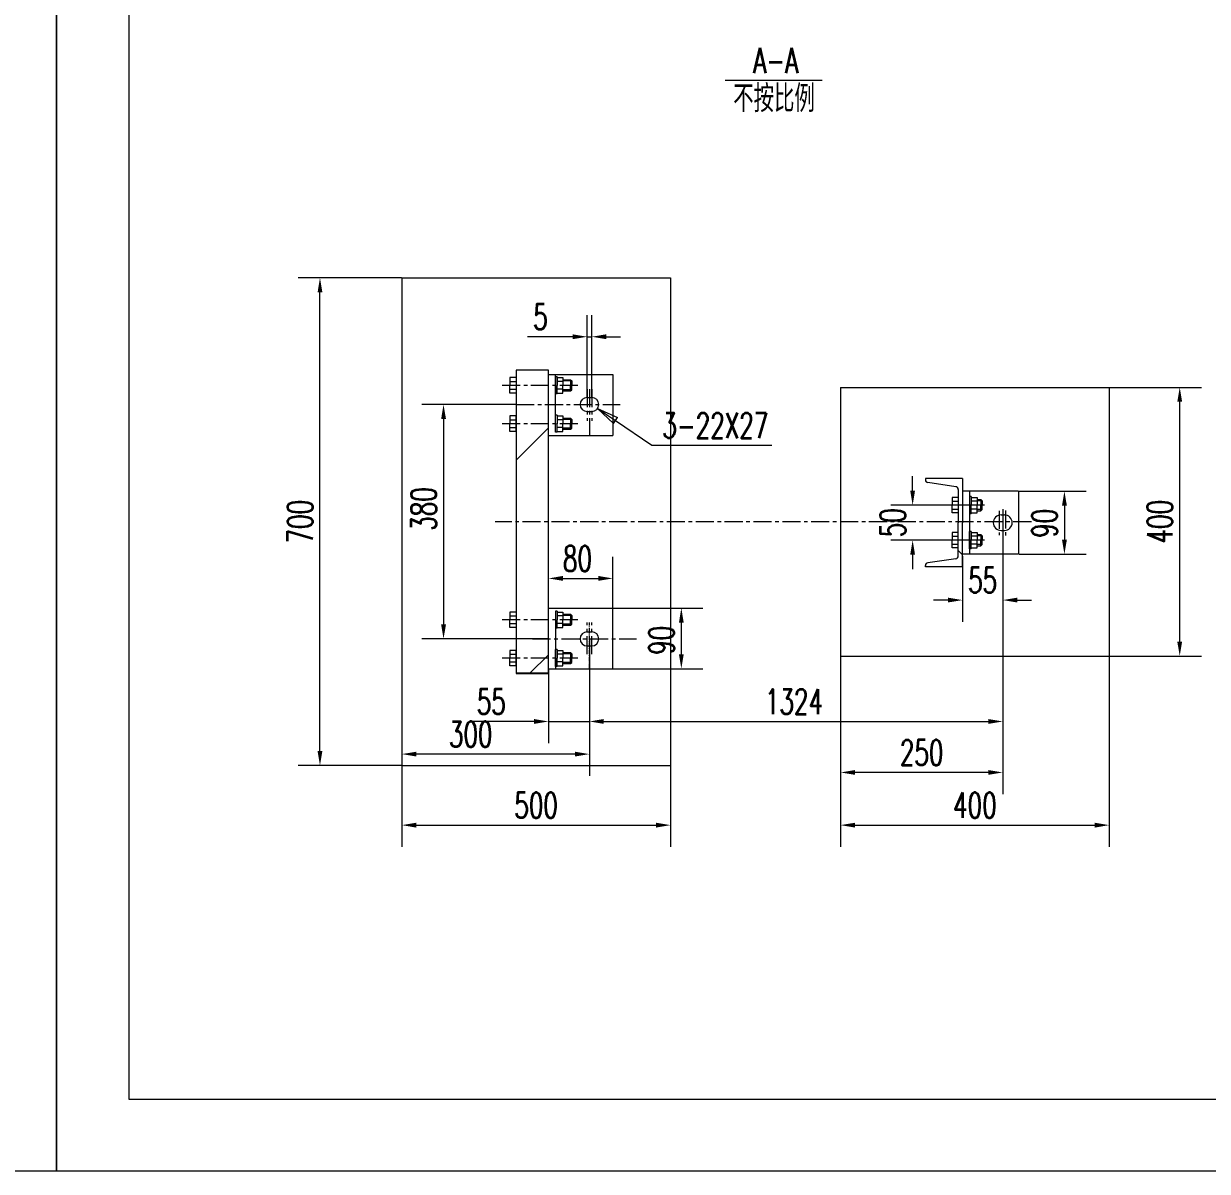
# Model space of a CAD drawing. Header units: millimetres. Extents: x -394 to 6212, y -2458 to 809.
# Drawn here: x 3237.2 to 3401.2, y -1936.1 to -1777.1 of the extents above; entities that cross this region are included whole.
import ezdxf

# ---------------------------------------------------------------- set-up
doc = ezdxf.new("R2010")
doc.units = ezdxf.units.MM
doc.header["$PDSIZE"] = -5
doc.linetypes.add('CENTER', pattern=[2, 1.25, -0.25, 0.25, -0.25])
doc.linetypes.add('CENTERX2', pattern=[4, 2.5, -0.5, 0.5, -0.5])
doc.layers.get('0').update_dxf_attribs({"lineweight": 18})
doc.layers.get('DEFPOINTS').update_dxf_attribs({"lineweight": 18})
for name, color, linetype, lineweight, true_color in [('1', 1, 'Continuous', 18, 0xff0000), ('2', 2, 'Continuous', 18, 0xffff00), ('3', 3, 'CENTERX2', 18, 0x00ff00), ('3尺寸线', 2, 'Continuous', 18, 0xffff00)]:
    doc.layers.add(name, color=color, linetype=linetype, lineweight=lineweight, true_color=true_color)
doc.styles.add('HZ', font='txt.shx', dxfattribs={"width": 0.67, "bigfont": 'hztxt.shx'})
doc.styles.get("Standard").update_dxf_attribs({"font": 'txt.shx', "bigfont": 'gbcbig.shx'})
doc.styles.add('STYLE1', font='txt.shx', dxfattribs={"width": 0.67, "bigfont": 'hztxt.shx'})
doc.styles.add('ZH', font='txt.shx', dxfattribs={"width": 0.75, "bigfont": 'hztxt.shx'})
doc.dimstyles.new('ISO-25', dxfattribs={"dimtxt": 2.5, "dimasz": 2.5, "dimexe": 1.25, "dimexo": 0.625, "dimtad": 1, "dimtxsty": 'Standard', "dimcen": 2.5, "dimdle": 5, "dimadec": 0, "dimazin": 0, "dimtfac": 1, "dimtmove": 0, "dimatfit": 3, "dimfxl": 1, "dimlwd": -1, "dimlwe": -1, "dimarcsym": 0})
doc.dimstyles.get("Standard").update_dxf_attribs({"dimtxt": 3.5, "dimasz": 3, "dimexe": 3, "dimexo": 0, "dimgap": 1, "dimtad": 1, "dimtoh": 1, "dimzin": 0, "dimdsep": 46, "dimtxsty": 'STYLE1', "dimblk": 'CLOSED', "dimcen": 0, "dimdle": 6, "dimadec": 0, "dimazin": 0, "dimtfac": 1, "dimtofl": 0, "dimtmove": 0, "dimatfit": 0, "dimldrblk": 'CLOSED', "dimfxl": 1, "dimtolj": 1, "dimtzin": 0, "dimlwd": -1, "dimlwe": -1, "dimarcsym": 0})

# ---------------------------------------------------------------- blocks, each defined once
blk = doc.blocks.new('*D379')
at = {"layer": '2', "color": 0}
for p, q in [((3350.37, -1846.11), (3350.37, -1883.79)), ((3372.84, -1846.11), (3372.84, -1883.79)), ((3370.84, -1880.79), (3352.37, -1880.79))]:
    blk.add_line(p, q, dxfattribs=at)
for points in [[(3352.37, -1880.46), (3352.37, -1881.12), (3350.37, -1880.79)], [(3370.84, -1880.46), (3370.84, -1881.12), (3372.84, -1880.79)]]:
    blk.add_solid(points, dxfattribs=at)
at = {"layer": 'DEFPOINTS', "color": 0}
for p in [(3350.37, -1846.05), (3372.84, -1846.05), (3350.37, -1880.79)]:
    blk.add_point(p, dxfattribs=at)
at = {"layer": '2', "color": 0, "insert": (3361.6, -1878.04), "char_height": 3.5, "attachment_point": 5, "style": 'HZ'}
blk.add_mtext('\\A1;250', dxfattribs=at)
blk = doc.blocks.new('*D378')
at = {"layer": '2', "color": 0}
for p, q in [((3387.65, -1827.44), (3400.36, -1827.44)), ((3397.36, -1862.66), (3397.36, -1829.44)), ((3387.65, -1864.66), (3400.36, -1864.66))]:
    blk.add_line(p, q, dxfattribs=at)
for points in [[(3397.02, -1829.44), (3397.69, -1829.44), (3397.36, -1827.44)], [(3397.02, -1862.66), (3397.69, -1862.66), (3397.36, -1864.66)]]:
    blk.add_solid(points, dxfattribs=at)
at = {"layer": 'DEFPOINTS', "color": 0}
for p in [(3387.59, -1827.44), (3397.36, -1827.44), (3387.59, -1864.66)]:
    blk.add_point(p, dxfattribs=at)
at = {"layer": '2', "color": 0, "insert": (3394.61, -1846.05), "char_height": 3.5, "attachment_point": 5, "rotation": 90, "style": 'HZ'}
blk.add_mtext('\\A1;400', dxfattribs=at)
blk = doc.blocks.new('*D377')
at = {"layer": '2', "color": 0}
for p, q in [((3350.37, -1864.73), (3350.37, -1891.09)), ((3387.59, -1864.73), (3387.59, -1891.09)), ((3352.37, -1888.09), (3385.59, -1888.09))]:
    blk.add_line(p, q, dxfattribs=at)
for points in [[(3352.37, -1887.76), (3352.37, -1888.43), (3350.37, -1888.09)], [(3385.59, -1887.76), (3385.59, -1888.43), (3387.59, -1888.09)]]:
    blk.add_solid(points, dxfattribs=at)
at = {"layer": 'DEFPOINTS', "color": 0}
for p in [(3350.37, -1864.66), (3387.59, -1864.66), (3387.59, -1888.09)]:
    blk.add_point(p, dxfattribs=at)
at = {"layer": '2', "color": 0, "insert": (3368.98, -1885.34), "char_height": 3.5, "attachment_point": 5, "style": 'HZ'}
blk.add_mtext('\\A1;400', dxfattribs=at)
blk = doc.blocks.new('*D376')
at = {"layer": '2', "color": 0}
for p, q in [((3289.57, -1879.89), (3289.57, -1891.09)), ((3326.79, -1879.89), (3326.79, -1891.09)), ((3291.57, -1888.09), (3324.79, -1888.09))]:
    blk.add_line(p, q, dxfattribs=at)
for points in [[(3291.57, -1887.76), (3291.57, -1888.43), (3289.57, -1888.09)], [(3324.79, -1887.76), (3324.79, -1888.43), (3326.79, -1888.09)]]:
    blk.add_solid(points, dxfattribs=at)
at = {"layer": 'DEFPOINTS', "color": 0}
for p in [(3289.57, -1879.83), (3326.79, -1879.83), (3326.79, -1888.09)]:
    blk.add_point(p, dxfattribs=at)
at = {"layer": '2', "color": 0, "insert": (3308.18, -1885.34), "char_height": 3.5, "attachment_point": 5, "style": 'HZ'}
blk.add_mtext('\\A1;500', dxfattribs=at)
blk = doc.blocks.new('*D373')
at = {"layer": '2', "color": 0}
for p, q in [((3289.51, -1812.27), (3275.23, -1812.27)), ((3278.23, -1877.83), (3278.23, -1814.27)), ((3289.51, -1879.83), (3275.23, -1879.83))]:
    blk.add_line(p, q, dxfattribs=at)
for points in [[(3277.9, -1814.27), (3278.56, -1814.27), (3278.23, -1812.27)], [(3277.9, -1877.83), (3278.56, -1877.83), (3278.23, -1879.83)]]:
    blk.add_solid(points, dxfattribs=at)
at = {"layer": 'DEFPOINTS', "color": 0}
for p in [(3278.23, -1812.27), (3289.57, -1812.27), (3289.57, -1879.83)]:
    blk.add_point(p, dxfattribs=at)
at = {"layer": '2', "color": 0, "insert": (3275.48, -1846.05), "char_height": 3.5, "attachment_point": 5, "rotation": 90, "style": 'HZ'}
blk.add_mtext('\\A1;700', dxfattribs=at)
blk = doc.blocks.new('*D372')
at = {"layer": '2', "color": 0}
for p, q in [((3289.57, -1862.34), (3289.57, -1881.25)), ((3315.56, -1862.34), (3315.56, -1881.25)), ((3313.56, -1878.25), (3291.57, -1878.25))]:
    blk.add_line(p, q, dxfattribs=at)
for points in [[(3291.57, -1877.92), (3291.57, -1878.58), (3289.57, -1878.25)], [(3313.56, -1877.92), (3313.56, -1878.58), (3315.56, -1878.25)]]:
    blk.add_solid(points, dxfattribs=at)
at = {"layer": 'DEFPOINTS', "color": 0}
for p in [(3289.57, -1862.28), (3315.56, -1862.28), (3289.57, -1878.25)]:
    blk.add_point(p, dxfattribs=at)
at = {"layer": '2', "color": 0, "insert": (3299.12, -1875.5), "char_height": 3.5, "attachment_point": 5, "style": 'HZ'}
blk.add_mtext('\\A1;300', dxfattribs=at)
blk = doc.blocks.new('*D371')
at = {"layer": '2', "color": 0}
for p, q in [((3367.26, -1850.81), (3367.26, -1859.91)), ((3372.84, -1850.61), (3372.84, -1859.91)), ((3365.26, -1856.91), (3363.26, -1856.91)), ((3374.84, -1856.91), (3376.84, -1856.91))]:
    blk.add_line(p, q, dxfattribs=at)
for points in [[(3365.26, -1856.58), (3365.26, -1857.24), (3367.26, -1856.91)], [(3374.84, -1856.58), (3374.84, -1857.24), (3372.84, -1856.91)]]:
    blk.add_solid(points, dxfattribs=at)
at = {"layer": 'DEFPOINTS', "color": 0}
for p in [(3367.26, -1850.75), (3372.84, -1850.55), (3372.84, -1856.91)]:
    blk.add_point(p, dxfattribs=at)
at = {"layer": '2', "color": 0, "insert": (3370.05, -1854.16), "char_height": 3.5, "attachment_point": 5, "style": 'HZ'}
blk.add_mtext('\\A1;55', dxfattribs=at)
blk = doc.blocks.new('*D365')
at = {"layer": '2', "color": 0}
for p, q in [((3375.09, -1841.82), (3384.38, -1841.82)), ((3381.38, -1843.82), (3381.38, -1848.55)), ((3375.09, -1850.55), (3384.38, -1850.55))]:
    blk.add_line(p, q, dxfattribs=at)
for points in [[(3381.05, -1843.82), (3381.72, -1843.82), (3381.38, -1841.82)], [(3381.05, -1848.55), (3381.72, -1848.55), (3381.38, -1850.55)]]:
    blk.add_solid(points, dxfattribs=at)
at = {"layer": 'DEFPOINTS', "color": 0}
for p in [(3375.02, -1841.82), (3375.02, -1850.55), (3381.38, -1850.55)]:
    blk.add_point(p, dxfattribs=at)
at = {"layer": '2', "color": 0, "insert": (3378.63, -1846.28), "char_height": 3.5, "attachment_point": 5, "rotation": 90, "style": 'HZ'}
blk.add_mtext('\\A1;90', dxfattribs=at)
blk = doc.blocks.new('*D364')
at = {"layer": '2', "color": 0}
for p, q in [((3309.89, -1866.36), (3309.89, -1850.91)), ((3318.8, -1866.36), (3318.8, -1850.91)), ((3311.89, -1853.91), (3316.8, -1853.91))]:
    blk.add_line(p, q, dxfattribs=at)
for points in [[(3311.89, -1853.57), (3311.89, -1854.24), (3309.89, -1853.91)], [(3316.8, -1853.57), (3316.8, -1854.24), (3318.8, -1853.91)]]:
    blk.add_solid(points, dxfattribs=at)
at = {"layer": 'DEFPOINTS', "color": 0}
for p in [(3318.8, -1853.91), (3309.89, -1866.43), (3318.8, -1866.43)]:
    blk.add_point(p, dxfattribs=at)
at = {"layer": '2', "color": 0, "insert": (3313.91, -1851.16), "char_height": 3.5, "attachment_point": 5, "style": 'HZ'}
blk.add_mtext('\\A1;80', dxfattribs=at)
blk = doc.blocks.new('_CLOSED')
at = {"color": 0, "linetype": 'ByBlock', "lineweight": -2}
for p, q in [((-1, 0.166667), (0, 0)), ((-1, 0.166667), (-1, -0.166667)), ((0, 0), (-1, -0.166667)), ((0, 0), (-1, 0))]:
    blk.add_line(p, q, dxfattribs=at)
blk = doc.blocks.new('*D363')
at = {"layer": '2', "color": 0}
for p, q in [((3319.17, -1832.05), (3324.19, -1835.47)), ((3324.19, -1835.47), (3340.82, -1835.47))]:
    blk.add_line(p, q, dxfattribs=at)
at = {"layer": 'DEFPOINTS', "color": 0}
for p in [(3315.89, -1829.82), (3316.69, -1830.36)]:
    blk.add_point(p, dxfattribs=at)
at = {"layer": '2', "color": 0, "xscale": 3, "yscale": 3, "zscale": 3, "rotation": 145.7321616048412}
blk.add_blockref('_CLOSED', (3316.69, -1830.36), dxfattribs=at)
at = {"layer": '2', "color": 0, "insert": (3333.01, -1832.72), "char_height": 3.5, "attachment_point": 5, "style": 'HZ'}
blk.add_mtext('\\A1;3-22X27', dxfattribs=at)
blk = doc.blocks.new('*D362')
at = {"layer": '2', "color": 0}
for p, q in [((3315.24, -1828.79), (3315.24, -1817.43)), ((3315.89, -1828.79), (3315.89, -1817.43)), ((3313.24, -1820.43), (3306.98, -1820.43)), ((3317.89, -1820.43), (3319.89, -1820.43))]:
    blk.add_line(p, q, dxfattribs=at)
for points in [[(3313.24, -1820.09), (3313.24, -1820.76), (3315.24, -1820.43)], [(3317.89, -1820.09), (3317.89, -1820.76), (3315.89, -1820.43)]]:
    blk.add_solid(points, dxfattribs=at)
at = {"layer": 'DEFPOINTS', "color": 0}
for p in [(3315.89, -1820.43), (3315.24, -1828.85), (3315.89, -1828.85)]:
    blk.add_point(p, dxfattribs=at)
at = {"layer": '2', "color": 0, "insert": (3308.77, -1817.68), "char_height": 3.5, "attachment_point": 5, "style": 'HZ'}
blk.add_mtext('\\A1;5', dxfattribs=at)
blk = doc.blocks.new('*D361')
at = {"layer": '2', "color": 0}
for p, q in [((3309.89, -1866.51), (3309.89, -1876.73)), ((3315.56, -1866.58), (3315.56, -1876.73)), ((3307.89, -1873.73), (3299.02, -1873.73)), ((3317.56, -1873.73), (3319.56, -1873.73))]:
    blk.add_line(p, q, dxfattribs=at)
for points in [[(3307.89, -1873.39), (3307.89, -1874.06), (3309.89, -1873.73)], [(3317.56, -1873.39), (3317.56, -1874.06), (3315.56, -1873.73)]]:
    blk.add_solid(points, dxfattribs=at)
at = {"layer": 'DEFPOINTS', "color": 0}
for p in [(3309.89, -1866.45), (3315.56, -1866.52), (3309.89, -1873.73)]:
    blk.add_point(p, dxfattribs=at)
at = {"layer": '2', "color": 0, "insert": (3301.97, -1870.98), "char_height": 3.5, "attachment_point": 5, "style": 'HZ'}
blk.add_mtext('\\A1;55', dxfattribs=at)
blk = doc.blocks.new('*D360')
at = {"layer": '2', "color": 0}
for p, q in [((3372.84, -1844.33), (3372.84, -1876.73)), ((3315.56, -1866.49), (3315.56, -1876.73)), ((3317.56, -1873.73), (3370.84, -1873.73))]:
    blk.add_line(p, q, dxfattribs=at)
for points in [[(3317.56, -1873.39), (3317.56, -1874.06), (3315.56, -1873.73)], [(3370.84, -1873.39), (3370.84, -1874.06), (3372.84, -1873.73)]]:
    blk.add_solid(points, dxfattribs=at)
at = {"layer": 'DEFPOINTS', "color": 0}
for p in [(3372.84, -1844.27), (3315.56, -1866.43), (3372.84, -1873.73)]:
    blk.add_point(p, dxfattribs=at)
at = {"layer": '2', "color": 0, "insert": (3343.91, -1870.98), "char_height": 3.5, "attachment_point": 5, "style": 'HZ'}
blk.add_mtext('\\A1;1324', dxfattribs=at)
blk = doc.blocks.new('*D359')
at = {"layer": '2', "color": 0}
for p, q in [((3305.34, -1829.82), (3292.35, -1829.82)), ((3295.35, -1831.82), (3295.35, -1860.28)), ((3309.82, -1862.28), (3292.35, -1862.28))]:
    blk.add_line(p, q, dxfattribs=at)
for points in [[(3295.02, -1831.82), (3295.69, -1831.82), (3295.35, -1829.82)], [(3295.02, -1860.28), (3295.69, -1860.28), (3295.35, -1862.28)]]:
    blk.add_solid(points, dxfattribs=at)
at = {"layer": 'DEFPOINTS', "color": 0}
for p in [(3305.41, -1829.82), (3295.35, -1862.28), (3309.89, -1862.28)]:
    blk.add_point(p, dxfattribs=at)
at = {"layer": '2', "color": 0, "insert": (3292.6, -1844.29), "char_height": 3.5, "attachment_point": 5, "rotation": 90, "style": 'HZ'}
blk.add_mtext('\\A1;380', dxfattribs=at)
blk = doc.blocks.new('*D358')
at = {"layer": '2', "color": 0}
for p, q in [((3318.86, -1858.02), (3331.3, -1858.02)), ((3328.3, -1860.02), (3328.3, -1864.43)), ((3318.86, -1866.43), (3331.3, -1866.43))]:
    blk.add_line(p, q, dxfattribs=at)
for points in [[(3327.97, -1860.02), (3328.63, -1860.02), (3328.3, -1858.02)], [(3327.97, -1864.43), (3328.63, -1864.43), (3328.3, -1866.43)]]:
    blk.add_solid(points, dxfattribs=at)
at = {"layer": 'DEFPOINTS', "color": 0}
for p in [(3318.8, -1858.02), (3318.8, -1866.43), (3328.3, -1866.43)]:
    blk.add_point(p, dxfattribs=at)
at = {"layer": '2', "color": 0, "insert": (3325.55, -1862.49), "char_height": 3.5, "attachment_point": 5, "rotation": 90, "style": 'HZ'}
blk.add_mtext('\\A1;90', dxfattribs=at)
blk = doc.blocks.new('*D357')
at = {"layer": '2', "color": 0}
for p, q in [((3360.35, -1841.76), (3360.35, -1839.76)), ((3365.74, -1843.76), (3357.35, -1843.76)), ((3365.74, -1848.61), (3357.35, -1848.61)), ((3360.35, -1850.61), (3360.35, -1852.61))]:
    blk.add_line(p, q, dxfattribs=at)
for points in [[(3360.02, -1841.76), (3360.68, -1841.76), (3360.35, -1843.76)], [(3360.02, -1850.61), (3360.68, -1850.61), (3360.35, -1848.61)]]:
    blk.add_solid(points, dxfattribs=at)
at = {"layer": 'DEFPOINTS', "color": 0}
for p in [(3365.81, -1843.76), (3360.35, -1848.61), (3365.81, -1848.61)]:
    blk.add_point(p, dxfattribs=at)
at = {"layer": '2', "color": 0, "insert": (3357.6, -1846.19), "char_height": 3.5, "attachment_point": 5, "rotation": 90, "style": 'HZ'}
blk.add_mtext('\\A1;50', dxfattribs=at)

msp = doc.modelspace()

# ---------------------------------------------------------------- hatches: boundary and pattern name
at = {"layer": '2'}
h = msp.add_hatch(dxfattribs=at)
h.set_pattern_fill('ANSI31', color=256, scale=7, style=0)
h.set_pattern_definition([(45, (3119.19, -2369.497), (-15.71545, 15.71545), [])])
h.paths.add_polyline_path([(3305.40725, -1846.05246), (3309.88731, -1846.05246), (3309.88731, -1832.47516), (3309.71827, -1832.47516), (3305.40725, -1832.47516), (3305.40725, -1833.54286)], flags=0)
h.paths.add_polyline_path([(3309.88731, -1832.47516), (3309.88731, -1829.81924), (3305.40725, -1829.81924), (3305.40725, -1832.47516)], flags=0)
h.paths.add_polyline_path([(3305.40725, -1827.1617), (3305.40725, -1828.2294), (3305.40725, -1829.81924), (3309.88731, -1829.81924), (3309.88731, -1827.1617)], flags=0)
h.paths.add_polyline_path([(3305.40725, -1825.04763), (3305.40725, -1827.1617), (3309.88731, -1827.1617), (3309.88731, -1825.04763)], flags=0)
h.paths.add_polyline_path([(3309.88731, -1846.05246), (3305.40725, -1846.05246), (3305.40725, -1859.62976), (3309.88731, -1859.62976)], flags=0)
h.paths.add_polyline_path([(3305.40725, -1859.62976), (3305.40725, -1860.69747), (3305.40725, -1864.94322), (3309.88731, -1864.94322), (3309.88731, -1859.62976)], flags=0)
h.paths.add_polyline_path([(3309.88731, -1867.05729), (3309.88731, -1864.94322), (3309.71827, -1864.94322), (3305.40725, -1864.94322), (3305.40725, -1866.01093), (3305.40725, -1867.05729)], flags=0)
at = {"layer": '2', "ltscale": 0.25}
h = msp.add_hatch(dxfattribs=at)
h.set_pattern_fill('ANSI31', color=256, scale=2.8, angle=270, style=0)
h.set_pattern_definition([(315, (3119.191, -2369.497), (6.28618, 6.28618), [])])
edge = h.paths.add_edge_path(flags=0)
edge.add_arc((3366.29208, -1841.58287), 0.38808, 0, 81.8608454, ccw=False)
edge.add_line((3366.68016, -1841.58287), (3366.68016, -1843.76091))
edge.add_line((3366.68016, -1843.76091), (3367.26228, -1843.76091))
edge.add_line((3367.26228, -1843.76091), (3367.26228, -1840.06202))
edge.add_line((3367.26228, -1840.06202), (3362.12022, -1840.06202))
edge.add_line((3362.12022, -1840.06202), (3362.12022, -1840.25766))
edge.add_arc((3362.5083, -1840.25766), 0.38808, 180, 261.8608454)
edge.add_line((3362.45336, -1840.64183), (3366.34702, -1841.1987))
h.paths.add_polyline_path([(3367.26228, -1846.18641), (3367.26228, -1843.76091), (3366.68016, -1843.76091), (3366.68016, -1844.82861), (3366.68016, -1846.18641)], flags=0)
h.paths.add_polyline_path([(3367.26228, -1848.61191), (3367.26228, -1846.18641), (3366.68016, -1846.18641), (3366.68016, -1848.61191)], flags=0)
edge = h.paths.add_edge_path(flags=0)
edge.add_line((3367.26228, -1852.31079), (3367.26228, -1848.61191))
edge.add_line((3367.26228, -1848.61191), (3366.68016, -1848.61191))
edge.add_line((3366.68016, -1848.61191), (3366.68016, -1849.67961))
edge.add_line((3366.68016, -1849.67961), (3366.68016, -1850.78994))
edge.add_arc((3366.29208, -1850.78994), 0.38808, 278.1391546, 360, ccw=False)
edge.add_line((3366.34702, -1851.17412), (3362.45336, -1851.73098))
edge.add_arc((3362.5083, -1852.11515), 0.38808, 98.1391543, 179.9999997)
edge.add_line((3362.12022, -1852.11515), (3362.12022, -1852.31079))
edge.add_line((3362.12022, -1852.31079), (3367.26228, -1852.31079))

# ---------------------------------------------------------------- linework, layer by layer
at = {"layer": '1'}
for p, q in [((3251.74256, -1526.0524), (3251.74256, -1926.0524)), ((3251.74256, -1926.0524), (3810.74256, -1926.0524))]:
    msp.add_line(p, q, dxfattribs=at)
at = {"layer": '1', "lineweight": 0}
for p, q in [((3289.56967, -1812.27258), (3326.7928, -1812.27258)), ((3289.56967, -1812.27258), (3289.56967, -1879.83234)), ((3326.7928, -1812.27258), (3326.7928, -1879.83234)), ((3350.3663, -1827.44089), (3387.58943, -1827.44089)), ((3350.3663, -1827.44089), (3350.3663, -1864.66403)), ((3387.58943, -1827.44089), (3387.58943, -1864.66403)), ((3350.3663, -1864.66403), (3387.58943, -1864.66403)), ((3289.56967, -1879.83234), (3326.7928, -1879.83234))]:
    msp.add_line(p, q, dxfattribs=at)
at = {"layer": '1', "ltscale": 0.25}
for p, q in [((3309.88731, -1825.04763), (3305.40725, -1825.04763)), ((3305.40725, -1825.04763), (3305.40725, -1867.07346)), ((3309.88731, -1867.07346), (3309.88731, -1825.04763)), ((3305.40725, -1826.09399), (3304.53344, -1826.09399)), ((3304.53344, -1826.09399), (3304.53344, -1827.1617)), ((3304.53344, -1826.62784), (3305.40725, -1826.62784)), ((3305.40725, -1826.09399), (3305.40725, -1828.2294)), ((3309.88731, -1825.67826), (3318.79989, -1825.67826)), ((3310.85751, -1833.43986), (3310.85751, -1825.67826)), ((3311.08681, -1825.9766), (3310.85751, -1825.9766)), ((3310.85751, -1825.9766), (3310.85751, -1828.3468)), ((3311.08681, -1825.9766), (3311.08681, -1827.1617)), ((3311.08681, -1826.09399), (3311.89484, -1826.09399)), ((3311.89484, -1826.62784), (3311.08681, -1826.62784)), ((3311.89484, -1826.09399), (3311.89484, -1827.1617)), ((3311.89484, -1826.38651), (3312.95309, -1826.38651)), ((3312.95309, -1826.38651), (3313.13233, -1826.55816)), ((3312.95309, -1826.38651), (3312.95309, -1827.1617)), ((3313.13233, -1826.55816), (3313.13233, -1827.1617)), ((3318.79989, -1825.67826), (3318.79989, -1834.08666)), ((3304.53344, -1828.2294), (3304.53344, -1827.1617)), ((3304.53344, -1827.69555), (3305.40725, -1827.69555)), ((3305.40725, -1828.2294), (3304.53344, -1828.2294)), ((3311.08681, -1828.3468), (3310.85751, -1828.3468)), ((3311.08681, -1828.3468), (3311.08681, -1827.1617)), ((3311.89484, -1827.69555), (3311.08681, -1827.69555)), ((3311.08681, -1828.2294), (3311.89484, -1828.2294)), ((3311.89484, -1828.2294), (3311.89484, -1827.1617)), ((3311.89484, -1828.2294), (3311.89484, -1827.1617)), ((3311.89484, -1827.93689), (3312.95309, -1827.93689)), ((3312.95309, -1827.93689), (3312.95309, -1827.1617)), ((3312.95309, -1827.93689), (3313.13233, -1827.76523)), ((3313.13233, -1827.76523), (3313.13233, -1827.1617)), ((3315.24119, -1828.84823), (3315.88799, -1828.84823)), ((3305.40725, -1831.40745), (3304.53344, -1831.40745)), ((3304.53344, -1831.40745), (3304.53344, -1832.47516)), ((3304.53344, -1831.94131), (3305.40725, -1831.94131)), ((3305.40725, -1833.54286), (3305.40725, -1831.40745)), ((3310.85751, -1833.66026), (3310.85751, -1831.29006)), ((3311.08681, -1831.29006), (3310.85751, -1831.29006)), ((3311.08681, -1831.29006), (3311.08681, -1832.47516)), ((3311.08681, -1831.40745), (3311.89484, -1831.40745)), ((3311.89484, -1831.94131), (3311.08681, -1831.94131)), ((3311.89484, -1831.40745), (3311.89484, -1832.47516)), ((3311.89484, -1831.40745), (3311.89484, -1832.47516)), ((3311.89484, -1831.69997), (3312.95309, -1831.69997)), ((3312.95309, -1831.69997), (3312.95309, -1832.47516)), ((3312.95309, -1831.69997), (3313.13233, -1831.87163)), ((3313.13233, -1831.87163), (3313.13233, -1832.47516)), ((3315.24119, -1830.78863), (3315.88799, -1830.78863)), ((3304.53344, -1833.54286), (3304.53344, -1832.47516)), ((3304.53344, -1833.00901), (3305.40725, -1833.00901)), ((3305.40725, -1833.54286), (3304.53344, -1833.54286)), ((3311.08681, -1833.66026), (3311.08681, -1832.47516)), ((3311.89484, -1833.00901), (3311.08681, -1833.00901)), ((3311.08681, -1833.54286), (3311.89484, -1833.54286)), ((3311.89484, -1833.54286), (3311.89484, -1832.47516)), ((3311.89484, -1833.25035), (3312.95309, -1833.25035)), ((3312.95309, -1833.25035), (3312.95309, -1832.47516)), ((3312.95309, -1833.25035), (3313.13233, -1833.07869)), ((3313.13233, -1833.07869), (3313.13233, -1832.47516)), ((3309.88731, -1834.08666), (3318.79989, -1834.08666)), ((3311.08681, -1833.66026), (3310.85751, -1833.66026)), ((3367.26228, -1840.06202), (3362.12022, -1840.06202)), ((3362.12022, -1840.06202), (3362.12022, -1840.25766)), ((3367.26228, -1840.06202), (3367.26228, -1846.18641)), ((3366.34702, -1841.1987), (3362.45336, -1840.64183)), ((3366.68016, -1841.58287), (3366.68016, -1846.18641)), ((3375.02388, -1841.82051), (3367.26228, -1841.82051)), ((3368.23248, -1841.82051), (3368.23248, -1850.55231)), ((3375.02388, -1841.82051), (3375.02388, -1850.55231)), ((3365.80635, -1842.6932), (3365.80635, -1843.76091)), ((3366.68016, -1842.6932), (3365.80635, -1842.6932)), ((3365.80635, -1843.22705), (3366.68016, -1843.22705)), ((3366.68016, -1842.6932), (3366.68016, -1844.82861)), ((3368.23248, -1842.57581), (3368.23248, -1844.94601)), ((3368.46179, -1842.57581), (3368.23248, -1842.57581)), ((3368.46179, -1842.57581), (3368.46179, -1843.76091)), ((3368.46179, -1842.6932), (3369.26982, -1842.6932)), ((3369.26982, -1843.22705), (3368.46179, -1843.22705)), ((3369.26982, -1842.6932), (3369.26982, -1843.76091)), ((3369.26982, -1842.98572), (3369.79499, -1842.98572)), ((3369.79499, -1842.98572), (3369.79499, -1843.76091)), ((3369.79499, -1842.98572), (3369.97423, -1843.15738)), ((3369.97423, -1843.15738), (3369.97423, -1843.76091)), ((3365.80635, -1844.82861), (3365.80635, -1843.76091)), ((3365.80635, -1844.29476), (3366.68016, -1844.29476)), ((3366.68016, -1844.82861), (3365.80635, -1844.82861)), ((3368.46179, -1844.94601), (3368.23248, -1844.94601)), ((3368.46179, -1844.94601), (3368.46179, -1843.76091)), ((3369.26982, -1844.29476), (3368.46179, -1844.29476)), ((3368.46179, -1844.82861), (3369.26982, -1844.82861)), ((3369.26982, -1844.82861), (3369.26982, -1843.76091)), ((3369.26982, -1844.82861), (3369.26982, -1843.76091)), ((3369.26982, -1844.5361), (3369.79499, -1844.5361)), ((3369.79499, -1844.5361), (3369.79499, -1843.76091)), ((3369.79499, -1844.5361), (3369.97423, -1844.36444)), ((3369.97423, -1844.36444), (3369.97423, -1843.76091)), ((3366.68016, -1850.78994), (3366.68016, -1846.18641)), ((3367.26228, -1852.31079), (3367.26228, -1846.18641)), ((3365.80635, -1847.5442), (3365.80635, -1848.61191)), ((3366.68016, -1847.5442), (3365.80635, -1847.5442)), ((3365.80635, -1848.07805), (3366.68016, -1848.07805)), ((3366.68016, -1849.67961), (3366.68016, -1847.5442)), ((3368.23248, -1849.79701), (3368.23248, -1847.42681)), ((3368.46179, -1847.42681), (3368.23248, -1847.42681)), ((3368.46179, -1847.42681), (3368.46179, -1848.61191)), ((3368.46179, -1847.5442), (3369.26982, -1847.5442)), ((3369.26982, -1848.07805), (3368.46179, -1848.07805)), ((3369.26982, -1847.5442), (3369.26982, -1848.61191)), ((3369.26982, -1847.5442), (3369.26982, -1848.61191)), ((3369.26982, -1847.83672), (3369.79499, -1847.83672)), ((3369.79499, -1847.83672), (3369.79499, -1848.61191)), ((3369.79499, -1847.83672), (3369.97423, -1848.00838)), ((3369.97423, -1848.00838), (3369.97423, -1848.61191)), ((3365.80635, -1849.67961), (3365.80635, -1848.61191)), ((3365.80635, -1849.14576), (3366.68016, -1849.14576)), ((3366.68016, -1849.67961), (3365.80635, -1849.67961)), ((3368.46179, -1849.79701), (3368.23248, -1849.79701)), ((3368.46179, -1849.79701), (3368.46179, -1848.61191)), ((3369.26982, -1849.14576), (3368.46179, -1849.14576)), ((3368.46179, -1849.67961), (3369.26982, -1849.67961)), ((3369.26982, -1849.67961), (3369.26982, -1848.61191)), ((3369.26982, -1849.3871), (3369.79499, -1849.3871)), ((3369.79499, -1849.3871), (3369.79499, -1848.61191)), ((3369.79499, -1849.3871), (3369.97423, -1849.21544)), ((3369.97423, -1849.21544), (3369.97423, -1848.61191)), ((3366.34702, -1851.17412), (3362.45336, -1851.73098)), ((3375.02388, -1850.55231), (3367.26228, -1850.55231)), ((3362.12022, -1852.31079), (3362.12022, -1852.11515)), ((3367.26228, -1852.31079), (3362.12022, -1852.31079)), ((3309.88731, -1858.01826), (3318.79989, -1858.01826)), ((3318.79989, -1866.42666), (3318.79989, -1858.01826)), ((3304.53344, -1858.56206), (3304.53344, -1859.62976)), ((3305.40725, -1858.56206), (3304.53344, -1858.56206)), ((3304.53344, -1859.09591), (3305.40725, -1859.09591)), ((3304.53344, -1860.69747), (3304.53344, -1859.62976)), ((3305.40725, -1858.56206), (3305.40725, -1860.69747)), ((3311.08681, -1858.44466), (3310.85751, -1858.44466)), ((3310.85751, -1858.44466), (3310.85751, -1860.81486)), ((3310.85751, -1858.66506), (3310.85751, -1866.42666)), ((3311.08681, -1858.44466), (3311.08681, -1859.62976)), ((3311.08681, -1858.56206), (3311.89484, -1858.56206)), ((3311.89484, -1859.09591), (3311.08681, -1859.09591)), ((3311.08681, -1860.81486), (3311.08681, -1859.62976)), ((3311.89484, -1858.56206), (3311.89484, -1859.62976)), ((3311.89484, -1858.85457), (3312.95309, -1858.85457)), ((3311.89484, -1860.69747), (3311.89484, -1859.62976)), ((3311.89484, -1860.69747), (3311.89484, -1859.62976)), ((3312.95309, -1858.85457), (3313.13233, -1859.02623)), ((3312.95309, -1858.85457), (3312.95309, -1859.62976)), ((3312.95309, -1860.40495), (3312.95309, -1859.62976)), ((3313.13233, -1859.02623), (3313.13233, -1859.62976)), ((3313.13233, -1860.23329), (3313.13233, -1859.62976)), ((3304.53344, -1860.16361), (3305.40725, -1860.16361)), ((3305.40725, -1860.69747), (3304.53344, -1860.69747)), ((3311.08681, -1860.81486), (3310.85751, -1860.81486)), ((3311.89484, -1860.16361), (3311.08681, -1860.16361)), ((3311.08681, -1860.69747), (3311.89484, -1860.69747)), ((3311.89484, -1860.40495), (3312.95309, -1860.40495)), ((3312.95309, -1860.40495), (3313.13233, -1860.23329)), ((3315.24119, -1861.31629), (3315.88799, -1861.31629)), ((3304.53344, -1863.87552), (3304.53344, -1864.94322)), ((3305.40725, -1863.87552), (3304.53344, -1863.87552)), ((3304.53344, -1864.40937), (3305.40725, -1864.40937)), ((3305.40725, -1866.01093), (3305.40725, -1863.87552)), ((3310.85751, -1866.12832), (3310.85751, -1863.75812)), ((3311.08681, -1863.75812), (3310.85751, -1863.75812)), ((3311.08681, -1863.75812), (3311.08681, -1864.94322)), ((3311.08681, -1863.87552), (3311.89484, -1863.87552)), ((3311.89484, -1864.40937), (3311.08681, -1864.40937)), ((3311.89484, -1863.87552), (3311.89484, -1864.94322)), ((3311.89484, -1863.87552), (3311.89484, -1864.94322)), ((3311.89484, -1864.16803), (3312.95309, -1864.16803)), ((3312.95309, -1864.16803), (3312.95309, -1864.94322)), ((3312.95309, -1864.16803), (3313.13233, -1864.33969)), ((3313.13233, -1864.33969), (3313.13233, -1864.94322)), ((3315.24119, -1863.25669), (3315.88799, -1863.25669)), ((3304.53344, -1866.01093), (3304.53344, -1864.94322)), ((3304.53344, -1865.47708), (3305.40725, -1865.47708)), ((3305.40725, -1866.01093), (3304.53344, -1866.01093)), ((3309.88731, -1866.42666), (3318.79989, -1866.42666)), ((3311.08681, -1866.12832), (3310.85751, -1866.12832)), ((3311.08681, -1866.12832), (3311.08681, -1864.94322)), ((3311.89484, -1865.47708), (3311.08681, -1865.47708)), ((3311.08681, -1866.01093), (3311.89484, -1866.01093)), ((3311.89484, -1866.01093), (3311.89484, -1864.94322)), ((3311.89484, -1865.71841), (3312.95309, -1865.71841)), ((3312.95309, -1865.71841), (3312.95309, -1864.94322)), ((3312.95309, -1865.71841), (3313.13233, -1865.54676)), ((3313.13233, -1865.54676), (3313.13233, -1864.94322)), ((3309.88731, -1867.05729), (3305.40725, -1867.05729)), ((3305.40725, -1867.07346), (3309.88731, -1867.07346))]:
    msp.add_line(p, q, dxfattribs=at)
at = {"layer": '1', "ltscale": 200}
for p, q in [((3372.59838, -1845.11919), (3373.08348, -1845.11919)), ((3372.59838, -1847.25363), (3373.08348, -1847.25363))]:
    msp.add_line(p, q, dxfattribs=at)
at = {"layer": '1', "ltscale": 0.25}
for centre, radius, start, end in [((3315.24119, -1829.81843), 0.9702, 90, 270), ((3315.88799, -1829.81843), 0.9702, 270, 90), ((3362.5083, -1840.25766), 0.38808, 180, 261.8608461), ((3366.29208, -1841.58287), 0.38808, 0, 81.8608461), ((3366.29208, -1850.78994), 0.38808, 278.1391539, 360), ((3362.5083, -1852.11515), 0.38808, 98.1391539, 180), ((3315.24119, -1862.28649), 0.9702, 90, 270), ((3315.88799, -1862.28649), 0.9702, 270, 90)]:
    msp.add_arc(centre, radius, start, end, dxfattribs=at)
at = {"layer": '1', "ltscale": 200}
for centre, start, end in [((3372.59838, -1846.18641), 90, 270), ((3373.08348, -1846.18641), 270, 90)]:
    msp.add_arc(centre, 1.06722, start, end, dxfattribs=at)
at = {"layer": '2'}
for p, q in [((3241.74256, -1516.0524), (3241.74256, -1936.0524)), ((3334.38517, -1784.89036), (3347.80215, -1784.89036)), ((3309.88731, -1873.72783), (3315.56459, -1873.72783))]:
    msp.add_line(p, q, dxfattribs=at)
at = {"layer": '2', "ltscale": 0.5}
msp.add_line((3315.24119, -1820.42615), (3315.88799, -1820.42615), dxfattribs=at)
at = {"layer": '2', "ltscale": 0.25}
for p, q in [((3313.13233, -1826.55816), (3311.89484, -1826.55816)), ((3313.13233, -1827.76523), (3311.89484, -1827.76523)), ((3313.13233, -1831.87163), (3311.89484, -1831.87163)), ((3313.13233, -1833.07869), (3311.89484, -1833.07869)), ((3369.97423, -1843.15738), (3369.26982, -1843.15738)), ((3369.97423, -1844.36444), (3369.26982, -1844.36444)), ((3369.97423, -1848.00838), (3369.26982, -1848.00838)), ((3369.97423, -1849.21544), (3369.26982, -1849.21544)), ((3313.13233, -1859.02623), (3311.89484, -1859.02623)), ((3313.13233, -1860.23329), (3311.89484, -1860.23329)), ((3313.13233, -1864.33969), (3311.89484, -1864.33969)), ((3313.13233, -1865.54676), (3311.89484, -1865.54676))]:
    msp.add_line(p, q, dxfattribs=at)
at = {"layer": '2', "color": 3, "linetype": 'CENTER', "ltscale": 0.25}
for p, q in [((3369.27223, -1843.76091), (3365.35458, -1843.76091)), ((3369.27223, -1848.61191), (3365.35458, -1848.61191)), ((3369.27223, -1848.61191), (3365.35458, -1848.61191))]:
    msp.add_line(p, q, dxfattribs=at)
at = {"layer": '2', "color": 3, "linetype": 'CENTER', "ltscale": 200}
msp.add_line((3372.84093, -1844.74013), (3372.84093, -1847.9462), dxfattribs=at)
at = {"layer": '3'}
for p, q in [((3313.96368, -1827.1617), (3303.35367, -1827.1617)), ((3315.24119, -1827.70307), (3315.24119, -1832.08449)), ((3315.56459, -1827.70307), (3315.56459, -1834.08666)), ((3315.88799, -1827.70307), (3315.88799, -1832.08449)), ((3305.40725, -1829.81924), (3319.8076, -1829.81924)), ((3313.96368, -1832.47516), (3303.35367, -1832.47516)), ((3370.30425, -1843.76091), (3365.37991, -1843.76091)), ((3372.35583, -1844.55228), (3372.35583, -1847.89626)), ((3373.23658, -1844.50049), (3373.23658, -1847.9462)), ((3376.80258, -1846.05246), (3302.52705, -1846.05246)), ((3370.30425, -1848.61191), (3365.37991, -1848.61191)), ((3313.96368, -1859.62976), (3303.35367, -1859.62976)), ((3315.24119, -1864.40185), (3315.24119, -1860.02043)), ((3315.88799, -1864.40185), (3315.88799, -1860.02043)), ((3307.67341, -1862.27819), (3322.07377, -1862.27819)), ((3313.96368, -1864.94322), (3303.35367, -1864.94322))]:
    msp.add_line(p, q, dxfattribs=at)
at = {"layer": '3', "ltscale": 200}
for p, q in [((3369.56186, -1843.76091), (3365.37991, -1843.76091)), ((3369.56186, -1848.61191), (3365.37991, -1848.61191))]:
    msp.add_line(p, q, dxfattribs=at)
at = {"layer": '3', "ltscale": 0.25}
msp.add_line((3315.56459, -1866.42666), (3315.56459, -1860.02043), dxfattribs=at)
at = {"layer": '3尺寸线'}
for points in [[(3241.74256, -1936.0524), (2647.74256, -1936.0524), (2647.74256, -1516.0524), (3241.74256, -1516.0524)], [(3835.74256, -1936.0524), (3241.74256, -1936.0524), (3241.74256, -1516.0524), (3835.74256, -1516.0524)]]:
    msp.add_lwpolyline(points, close=True, dxfattribs=at)

# ---------------------------------------------------------------- texts
at = {"color": 2, "insert": (3338.25251, -1780.40699), "char_height": 3.5, "width": 32.08114, "attachment_point": 1, "style": 'HZ'}
msp.add_mtext('\\T1;A-A', dxfattribs=at)
at = {"layer": '2', "linetype": 'Continuous', "insert": (3335.48146, -1789.32662), "char_height": 3.773952, "width": 17.0535456, "attachment_point": 7, "style": 'ZH'}
msp.add_mtext('\\T1;不按比例', dxfattribs=at)

# ---------------------------------------------------------------- dimensions: what is measured, and where the dimension line sits
at = {"layer": '2', "ltscale": 0.5}
for base, p1, p2, angle, text, picture, middle in [((3278.23123, -1812.27258), (3289.56967, -1879.83234), (3289.56967, -1812.27258), 90, '700', '*D373', (3275.48123, -1846.05246)), ((3397.3559, -1827.44089), (3387.58943, -1864.66403), (3387.58943, -1827.44089), 90, '400', '*D378', (3394.6059, -1846.05246)), ((3350.3663, -1880.7906), (3372.84093, -1846.05246), (3350.3663, -1846.05246), 180, '250', '*D379', (3361.60361, -1878.0406))]:
    dim = msp.add_linear_dim(base=base, p1=p1, p2=p2, angle=angle, text=text, dimstyle='ISO-25', override={"dimtxt": 3.5, "dimasz": 2, "dimexe": 3, "dimexo": 0.0625, "dimgap": 1, "dimzin": 0, "dimtxsty": 'HZ', "dimsah": 1, "dimdle": 4, "dimtofl": 0, "dimatfit": 0, "dimtolj": 1, "dimtzin": 0}, dxfattribs=at)
    dim.commit()
    dim.dimension.update_dxf_attribs({"geometry": picture, "text_midpoint": middle})
for base, p1, p2, text, picture, middle in [((3315.88799, -1820.42615), (3315.24119, -1828.84823), (3315.88799, -1828.84823), '5', '*D362', (3308.76619, -1820.42615)), ((3372.84093, -1873.72783), (3315.56459, -1866.42666), (3372.84093, -1844.26597), '1324', '*D360', (3343.90868, -1873.72783)), ((3318.79989, -1853.90648), (3309.88731, -1866.42666), (3318.79989, -1866.42666), '80', '*D364', (3313.90808, -1853.90648)), ((3372.84093, -1856.90936), (3367.26228, -1850.75079), (3372.84093, -1850.55231), '55', '*D371', (3370.05161, -1856.90936)), ((3309.88731, -1873.72783), (3315.56459, -1866.51643), (3309.88731, -1866.45081), '55', '*D361', (3301.97064, -1873.72783))]:
    dim = msp.add_linear_dim(base=base, p1=p1, p2=p2, text=text, dimstyle='ISO-25', override={"dimtxt": 3.5, "dimasz": 2, "dimexe": 3, "dimexo": 0.0625, "dimgap": 1, "dimzin": 0, "dimtxsty": 'HZ', "dimsah": 1, "dimdle": 4, "dimtofl": 0, "dimatfit": 0, "dimtolj": 1, "dimtzin": 0}, dxfattribs=at)
    dim.commit()
    dim.dimension.update_dxf_attribs({"geometry": picture, "text_midpoint": middle, "dimtype": 160})
for base, p1, p2, angle, text, picture, middle in [((3295.35215, -1862.27819), (3305.40725, -1829.81924), (3309.88731, -1862.27819), 90, '380', '*D359', (3295.35215, -1844.29273)), ((3360.35111, -1848.61191), (3365.80635, -1843.76091), (3365.80635, -1848.61191), 90, '50', '*D357', (3360.35111, -1846.18641)), ((3381.38458, -1850.55231), (3375.02388, -1841.82051), (3375.02388, -1850.55231), 90, '90', '*D365', (3381.38458, -1846.28092)), ((3328.2999, -1866.42666), (3318.79989, -1858.01826), (3318.79989, -1866.42666), 90, '90', '*D358', (3328.2999, -1862.49334)), ((3289.56967, -1878.25064), (3315.56459, -1862.27819), (3289.56967, -1862.27819), 180, '300', '*D372', (3299.12333, -1878.25064))]:
    dim = msp.add_linear_dim(base=base, p1=p1, p2=p2, angle=angle, text=text, dimstyle='ISO-25', override={"dimtxt": 3.5, "dimasz": 2, "dimexe": 3, "dimexo": 0.0625, "dimgap": 1, "dimzin": 0, "dimtxsty": 'HZ', "dimsah": 1, "dimdle": 4, "dimtofl": 0, "dimatfit": 0, "dimtolj": 1, "dimtzin": 0}, dxfattribs=at)
    dim.commit()
    dim.dimension.update_dxf_attribs({"geometry": picture, "text_midpoint": middle, "dimtype": 160})
dim = msp.add_radius_dim(center=(3315.88799, -1829.81843), mpoint=(3316.68978, -1830.36471), text='3-22X27', dimstyle='Standard', override={"dimscale": 1, "dimpost": 'R<>\\X', "dimtxsty": 'HZ', "dimsah": 1}, dxfattribs=at)
dim.commit()
dim.dimension.update_dxf_attribs({"geometry": '*D363', "text_midpoint": (3333.00653, -1835.47475), "dimtype": 164})
for base, p1, p2, text, picture, middle in [((3387.58943, -1888.094), (3350.3663, -1864.66403), (3387.58943, -1864.66403), '400', '*D377', (3368.97787, -1885.344)), ((3326.7928, -1888.094), (3289.56967, -1879.83234), (3326.7928, -1879.83234), '500', '*D376', (3308.18124, -1885.344))]:
    dim = msp.add_linear_dim(base=base, p1=p1, p2=p2, text=text, dimstyle='ISO-25', override={"dimtxt": 3.5, "dimasz": 2, "dimexe": 3, "dimexo": 0.0625, "dimgap": 1, "dimzin": 0, "dimtxsty": 'HZ', "dimsah": 1, "dimdle": 4, "dimtofl": 0, "dimatfit": 0, "dimtolj": 1, "dimtzin": 0}, dxfattribs=at)
    dim.commit()
    dim.dimension.update_dxf_attribs({"geometry": picture, "text_midpoint": middle})

doc.saveas('drawing.dxf')
